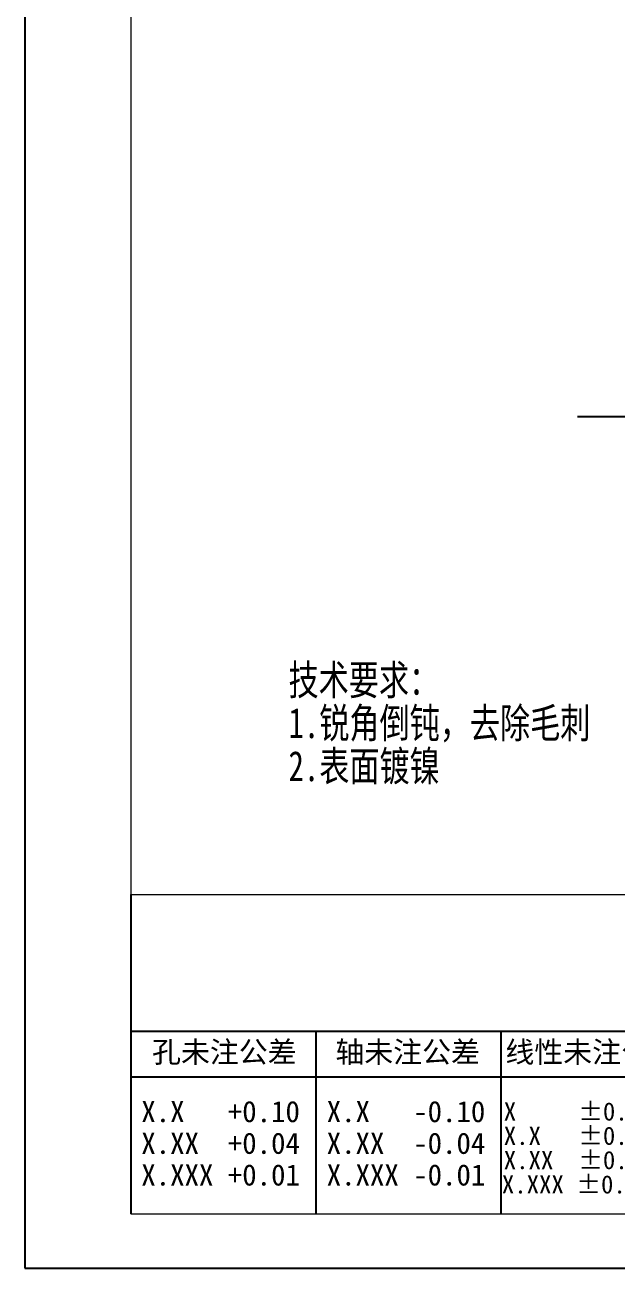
# Model space of a CAD drawing. Header units: millimetres. Extents: x 1 to 104, y 1 to 148.
# Drawn here: x 1.2 to 35.7, y 0.8 to 72.9 of the extents above; entities that cross this region are included whole.
import ezdxf

# ---------------------------------------------------------------- set-up
doc = ezdxf.new("R2010")
doc.units = ezdxf.units.MM
doc.linetypes.add('SLD-实线', pattern=[0])
for name, color, linetype in [('FORMAT', 7, 'SLD-实线'), ('图框', 7, 'SLD-实线'), ('标注层', 96, 'SLD-实线')]:
    doc.layers.add(name, color=color, linetype=linetype)
doc.layers.add('粗实线', color=7, linetype='SLD-实线', lineweight=15)
doc.styles.add('SLDTEXTSTYLE0', font='HYSWLONGFANGSONG.TTF', dxfattribs={"bigfont": 'bigfont'})
doc.styles.add('SLDTEXTSTYLE1', font='SIMSUN.TTC')
doc.styles.add('SLDTEXTSTYLE2', font='SIMSUN.TTC', dxfattribs={"bigfont": 'bigfont'})

# ---------------------------------------------------------------- blocks, each defined once
blk = doc.blocks.new('SW_NOTE_0')
at = {"color": 0, "linetype": 'Continuous', "lineweight": 0, "char_height": 1.75, "attachment_point": 1, "style": 'SLDTEXTSTYLE0'}
for s, insert in [('\\M+18B5A术\\M+19776\\M+18B81\\M+18146', (0, 2.255868544600942)), ('1.锐\\M+18A70\\M+1937C钝\\M+18143\\M+18B8E\\M+18F9C\\M+196D1\\M+18E68', (0, -0.2441313995197036)), ('2.\\M+1955C\\M+196CA镀镍', (0, -2.744131343640352))]:
    blk.add_mtext(s, dxfattribs=dict(at, insert=insert))
blk = doc.blocks.new('SW_NOTE_1')
at = {"layer": 'FORMAT', "color": 0, "char_height": 1.23125, "attachment_point": 2, "style": 'SLDTEXTSTYLE1'}
for s, insert in [('X.X   +0.10', (3.809179687500001, 1.432727272727273)), ('X.XX  +0.04', (3.809179687500001, -0.4067601914399047)), ('X.XXX +0.01', (3.809179687500001, -2.246247655607082))]:
    blk.add_mtext(s, dxfattribs=dict(at, insert=insert))
blk = doc.blocks.new('SW_NOTE_2')
at = {"layer": 'FORMAT', "color": 0, "char_height": 1.23125, "attachment_point": 2, "style": 'SLDTEXTSTYLE1'}
for s, insert in [('X.X   -0.10', (3.809179687500001, 1.432727272727273)), ('X.XX  -0.04', (3.809179687500001, -0.4067601914399047)), ('X.XXX -0.01', (3.809179687500001, -2.246247655607082))]:
    blk.add_mtext(s, dxfattribs=dict(at, insert=insert))
blk = doc.blocks.new('SW_NOTE_3')
at = {"layer": 'FORMAT', "color": 0, "char_height": 1.058333333333333, "attachment_point": 2, "style": 'SLDTEXTSTYLE1'}
for s, insert in [('X     ±0.10', (3.588411458333329, 1.231515151515152)), ('X.X   ±0.05', (3.588411458333329, -0.1795959425424081)), ('X.XX  ±0.02', (3.588411458333329, -1.590707036599968)), (' X.XXX ±0.005', (3.478168876965837, -3.001818130657528))]:
    blk.add_mtext(s, dxfattribs=dict(at, insert=insert))
blk = doc.blocks.new('SW_CENTERMARKSYMBOL_2')
at = {"layer": '标注层', "color": 0}
for p, q in [((0, 5.000000000000004), (0, 18.5)), ((0, 0), (0, 2.500000000000002)), ((-4.999999999999997, 0), (-18.5, 0)), ((0, 0), (-2.500000000000002, 0)), ((0, 0), (0, -2.499999999999995)), ((0, 0), (2.500000000000002, 0)), ((4.999999999999997, 0), (18.5, 0)), ((0, -4.999999999999997), (0, -18.5))]:
    blk.add_line(p, q, dxfattribs=at)

msp = doc.modelspace()

# ---------------------------------------------------------------- linework, layer by layer
at = {"layer": 'FORMAT'}
for p, q in [((7.399999999999948, 22.44999999999999), (7.399999999999948, 3.899999999999987)), ((7.399999999999948, 14.49999999999999), (100.9, 14.49999999999999)), ((18.14999999999995, 14.49999999999999), (18.14999999999995, 3.899999999999987)), ((28.89999999999994, 14.49999999999999), (28.89999999999994, 3.899999999999987)), ((7.399999999999948, 11.84999999999999), (100.9, 11.84999999999999))]:
    msp.add_line(p, q, dxfattribs=at)
at = {"layer": '图框'}
for p, q in [((1.249999999999982, 147.9), (1.25, 0.75)), ((1.25, 0.75), (103.9, 0.7500000000000007))]:
    msp.add_line(p, q, dxfattribs=at)
at = {"layer": '粗实线'}
for p, q in [((7.399999999999982, 144.9000000000001), (7.399999999999999, 3.9)), ((7.399999999999948, 22.44999999999999), (100.9, 22.44999999999999)), ((7.399999999999999, 3.9), (100.9, 3.899999999999987)), ((7.399999999999948, 3.899999999999987), (100.9, 3.899999999999987))]:
    msp.add_line(p, q, dxfattribs=at)

# ---------------------------------------------------------------- block references
at = {"color": 7, "linetype": 'Continuous', "lineweight": 0}
msp.add_blockref('SW_NOTE_0', (16.56597317406512, 33.51650829776711), dxfattribs=at)
at = {"layer": 'FORMAT'}
for name, p in [('SW_NOTE_1', (8.812127187361407, 9.023155475729881)), ('SW_NOTE_2', (19.58141585335793, 9.023155475729963)), ('SW_NOTE_3', (29.80061591825363, 9.144104907586325))]:
    msp.add_blockref(name, p, dxfattribs=at)
at = {"layer": '标注层'}
msp.add_blockref('SW_CENTERMARKSYMBOL_2', (51.84557230231336, 50.17520980860193), dxfattribs=at)

# ---------------------------------------------------------------- texts
at = {"layer": 'FORMAT', "char_height": 1.23125, "attachment_point": 2, "style": 'SLDTEXTSTYLE2'}
for s, insert in [('\\M+18D45\\M+196A2\\M+1928D\\M+18CF6\\M+18DB7', (12.83804765413072, 13.91515109623062)), ('轴\\M+196A2\\M+1928D\\M+18CF6\\M+18DB7', (23.48615752115168, 13.91515109623059)), ('线\\M+190AB\\M+196A2\\M+1928D\\M+18CF6\\M+18DB7', (34.20448252303133, 13.91515109623059))]:
    msp.add_mtext(s, dxfattribs=dict(at, insert=insert))

doc.saveas('drawing.dxf')
